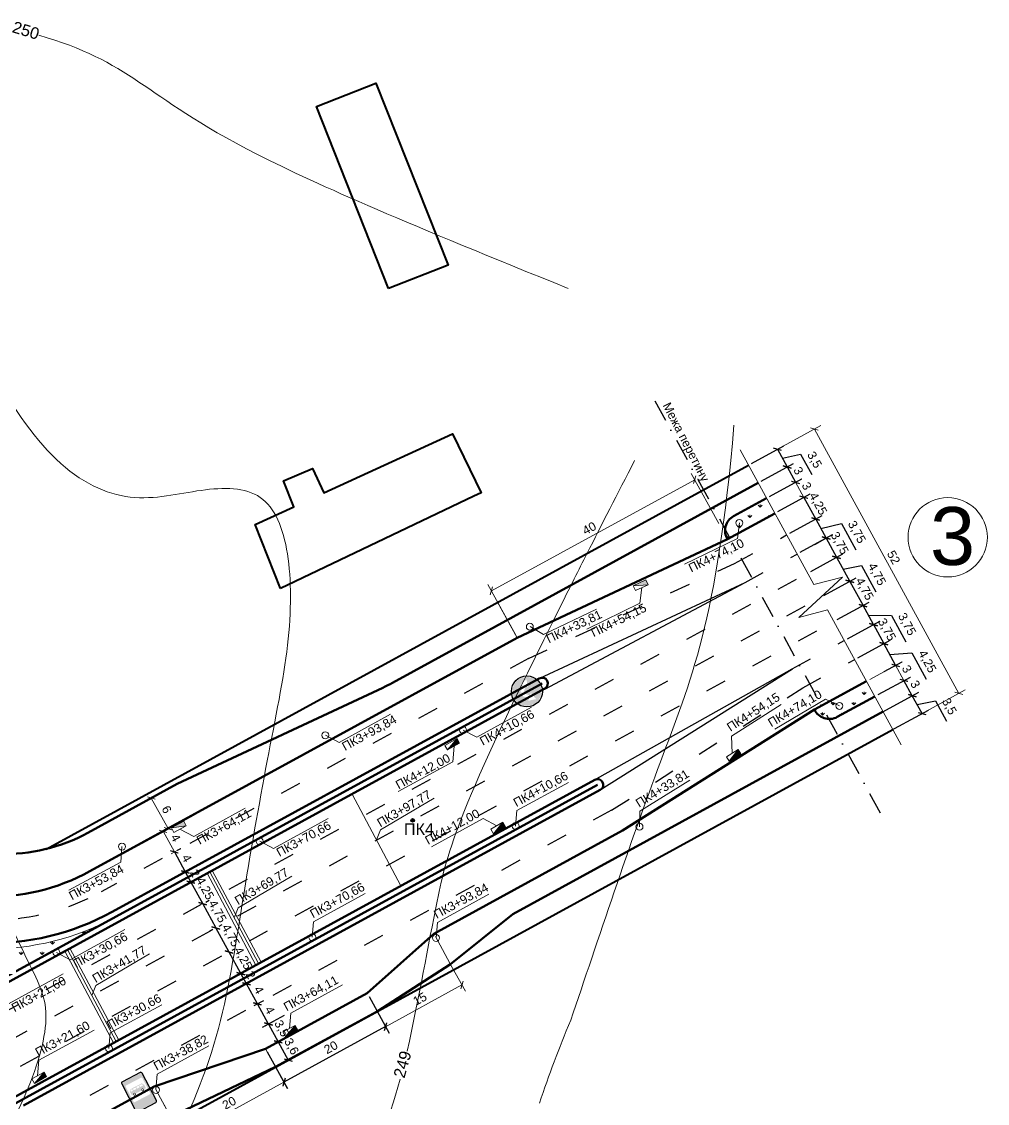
# Model space of a CAD drawing. Header units: millimetres. Extents: x -2123 to 33349, y -614 to 835.
# Drawn here: x 97.1 to 263.7, y 322.8 to 509.5 of the extents above; entities that cross this region are included whole.
import ezdxf

# ---------------------------------------------------------------- set-up
doc = ezdxf.new("R2010")
doc.units = ezdxf.units.MM
doc.linetypes.add('ACAD_ISO03W100', pattern=[30, 12, -18])
doc.linetypes.add('DASHDOT', pattern=[25.4, 12.7, -6.35, 0, -6.35])
doc.layers.get('0').update_dxf_attribs({"lineweight": 15})
for name, color, linetype, lineweight in [('1 Відмітки', 7, 'Continuous', 25), ('2 Позначення', 80, 'Continuous', 20), ('вертикалка', 6, 'Continuous', 15), ('Горизонталі', 7, 'Continuous', 18), ('Дор. Розм.', 7, 'Continuous', 50), ('Забудова', 40, 'Continuous', 40), ('поздовжній профіль', 250, 'Continuous', 15), ('Текст', 7, 'Continuous', 15), ('Червоні лінії', 10, 'Continuous', 40)]:
    doc.layers.add(name, color=color, linetype=linetype, lineweight=lineweight)
for name, color, linetype in [('Дорожні знаки', 7, 'Continuous'), ('Осі', 164, 'Continuous'), ('Розмітка', 7, 'ACAD_ISO03W100')]:
    doc.layers.add(name, color=color, linetype=linetype)
doc.layers.add('Озелення', color=7, linetype='Continuous', lineweight=15, true_color=0x2bad00)
doc.styles.get("Standard").update_dxf_attribs({"font": 'arial.ttf'})
doc.dimstyles.new('ISO-25', dxfattribs={"dimtxt": 1.5, "dimasz": 1, "dimexe": 1.25, "dimexo": 0.625, "dimtad": 3, "dimtxsty": 'Standard', "dimblk": 'OBLIQUE', "dimcen": 2.5, "dimadec": 0, "dimazin": 0, "dimtfac": 1, "dimtmove": 1, "dimatfit": 3, "dimfxl": 1, "dimarcsym": 0})

# ---------------------------------------------------------------- blocks, each defined once
blk = doc.blocks.new('_Oblique')
at = {"color": 0, "linetype": 'ByBlock', "lineweight": -2}
blk.add_line((-0.5, -0.5), (0.5, 0.5), dxfattribs=at)
blk = doc.blocks.new('*D241')
at = {"layer": 'Defpoints', "color": 0, "transparency": 16777216}
for p in [(156.71, 341.77), (139.15, 332.19), (142.31, 326.41)]:
    blk.add_point(p, dxfattribs=at)
at = {"layer": 'Текст', "color": 0, "lineweight": -2, "transparency": 16777216}
for p, q in [((157.01, 341.22), (160.46, 334.9)), ((159.86, 336), (142.31, 326.41)), ((139.45, 331.64), (142.91, 325.32))]:
    blk.add_line(p, q, dxfattribs=at)
for p, rotation in [((159.86, 336), 28.62246299080671), ((142.31, 326.41), 208.6224629908067)]:
    blk.add_blockref('_Oblique', p, dxfattribs=dict(at, rotation=rotation))
at = {"layer": 'Текст', "color": 0, "transparency": 16777216, "insert": (150.42, 332.43), "char_height": 1.5, "attachment_point": 5, "rotation": 28.6225}
blk.add_mtext('20', dxfattribs=at)
blk = doc.blocks.new('4-2-3')
h = blk.add_hatch(color=5)
h.paths.add_polyline_path([(3.55, 3.27), (3.45, 3.27, 0.409993), (0.23, 0, 1), (6.77, 0, 0.409993)])
h.paths.add_polyline_path([(1.47, 0.66), (1.88, 0.25), (3.02, 1.39), (3.5, 0.91), (3.98, 1.39), (5.12, 0.25), (5.53, 0.66), (6, -1.11), (4.23, -0.64), (4.64, -0.23), (3.5, 0.91), (2.36, -0.23), (2.77, -0.64), (1.01, -1.11)], flags=16)
at = {"color": 5}
blk.add_circle((3.5, 0), 3.5, dxfattribs=at)
blk = doc.blocks.new('5-12')
h = blk.add_hatch(color=5)
h.paths.add_polyline_path([(0.5, 4.89, 0.414214), (0.25, 4.64), (0.25, -4.64, 0.414214), (0.5, -4.89), (6.5, -4.89, 0.414214), (6.75, -4.64), (6.75, 4.64, 0.414214), (6.5, 4.89)])
h.paths.add_polyline_path([(6.04, 3.61, -0.414214), (6.34, 3.31), (6.34, -1.78, -0.414214), (6.04, -2.08), (0.96, -2.08, -0.414214), (0.66, -1.78), (0.66, 3.31, -0.414214), (0.96, 3.61)], flags=16)
h = blk.add_hatch(color=7)
edge = h.paths.add_edge_path()
edge.add_arc((5.71, 1.18), 0.2, 0, 31.0891)
edge.add_line((5.88, 1.28), (5.51, 1.9))
edge.add_arc((5.34, 1.79), 0.2, 31.0891, 90)
edge.add_line((5.34, 1.99), (1.7, 1.99))
edge.add_arc((1.7, 1.69), 0.3, 90, 146.6948)
edge.add_line((1.45, 1.86), (1.14, 1.39))
edge.add_arc((1.39, 1.23), 0.3, 146.6948, 180)
edge.add_line((1.09, 1.23), (1.09, 0.31))
edge.add_arc((1.29, 0.31), 0.2, 180, 270)
edge.add_line((1.29, 0.11), (1.43, 0.11))
edge.add_arc((1.97, 0.11), 0.536, 0, 180, ccw=False)
edge.add_line((2.5, 0.11), (4.28, 0.11))
edge.add_arc((4.81, 0.11), 0.536, 0, 180, ccw=False)
edge.add_line((5.35, 0.11), (5.71, 0.11))
edge.add_arc((5.71, 0.31), 0.2, 270, 360)
edge.add_line((5.91, 0.31), (5.91, 1.18))
edge = h.paths.add_edge_path(flags=16)
edge.add_arc((5.26, 1.7), 0.1, 0, 90)
edge.add_line((5.26, 1.8), (4.57, 1.8))
edge.add_arc((4.57, 1.7), 0.1, 90, 180)
edge.add_line((4.47, 1.7), (4.47, 1.33))
edge.add_arc((4.57, 1.33), 0.1, 180, 270)
edge.add_line((4.57, 1.23), (5.44, 1.23))
edge.add_arc((5.44, 1.33), 0.1, 270, 360)
edge.add_line((5.54, 1.33), (5.36, 1.7))
edge = h.paths.add_edge_path(flags=16)
edge.add_arc((4.2, 1.33), 0.1, 270, 360)
edge.add_line((4.3, 1.33), (4.3, 1.7))
edge.add_arc((4.2, 1.7), 0.1, 0, 90)
edge.add_line((4.2, 1.8), (3.51, 1.8))
edge.add_arc((3.51, 1.7), 0.1, 90, 180)
edge.add_line((3.41, 1.7), (3.41, 1.33))
edge.add_arc((3.51, 1.33), 0.1, 180, 270)
edge.add_line((3.51, 1.23), (4.2, 1.23))
edge = h.paths.add_edge_path(flags=16)
edge.add_arc((3.09, 1.7), 0.1, 0, 90)
edge.add_line((3.09, 1.8), (2.4, 1.8))
edge.add_arc((2.4, 1.7), 0.1, 90, 180)
edge.add_line((2.3, 1.7), (2.3, 1.33))
edge.add_arc((2.4, 1.33), 0.1, 180, 270)
edge.add_line((2.4, 1.23), (3.09, 1.23))
edge.add_arc((3.09, 1.33), 0.1, 270, 360)
edge.add_line((3.19, 1.33), (3.19, 1.7))
edge = h.paths.add_edge_path(flags=16)
edge.add_arc((1.96, 1.33), 0.1, 270, 360)
edge.add_line((2.06, 1.33), (2.06, 1.7))
edge.add_arc((1.96, 1.7), 0.1, 0, 90)
edge.add_line((1.96, 1.8), (1.66, 1.8))
edge.add_arc((1.66, 1.7), 0.1, 90, 146.6948)
edge.add_line((1.58, 1.76), (1.33, 1.38))
edge.add_arc((1.42, 1.33), 0.1, 146.6948, 270)
edge.add_line((1.42, 1.23), (1.96, 1.23))
h = blk.add_hatch(color=7)
h.paths.add_polyline_path([(2.4, 0.11, 1), (1.54, 0.11, 1)])
h.paths.add_polyline_path([(1.74, 0.11, -1), (2.2, 0.11, -1)], flags=16)
h = blk.add_hatch(color=7)
h.paths.add_polyline_path([(5.24, 0.11, 1), (4.38, 0.11, 1)])
h.paths.add_polyline_path([(4.59, 0.11, -1), (5.04, 0.11, -1)], flags=16)
at = {"color": 5}
for p, q in [((0, 4.64), (0, -4.64)), ((6.5, 5.14), (0.5, 5.14)), ((7, -4.64), (7, 4.64)), ((0.5, -5.14), (6.5, -5.14))]:
    blk.add_line(p, q, dxfattribs=at)
for centre, start, end in [((0.5, 4.64), 90, 180), ((6.5, 4.64), 0, 90), ((0.5, -4.64), 180, 270), ((6.5, -4.64), 270, 0)]:
    blk.add_arc(centre, 0.5, start, end, dxfattribs=at)
blk = doc.blocks.new('*D276')
at = {"layer": 'Defpoints', "color": 0, "transparency": 16777216}
for p in [(227.03, 424.59), (234.09, 423.61), (229.07, 420.86)]:
    blk.add_point(p, dxfattribs=at)
at = {"layer": 'Текст', "color": 0, "lineweight": -2, "transparency": 16777216}
for p, q in [((227.58, 424.89), (233.15, 427.94)), ((232.05, 427.34), (234.09, 423.61)), ((229.62, 421.16), (235.19, 424.21))]:
    blk.add_line(p, q, dxfattribs=at)
for p, rotation in [((232.05, 427.34), 118.6694958372437), ((234.09, 423.61), 298.6694958372437)]:
    blk.add_blockref('_Oblique', p, dxfattribs=dict(at, rotation=rotation))
at = {"layer": 'Текст', "color": 0, "transparency": 16777216, "insert": (234.41, 426.21), "char_height": 1.5, "attachment_point": 5, "rotation": 298.6695}
blk.add_mtext('4,25', dxfattribs=at)
blk = doc.blocks.new('*D277')
at = {"layer": 'Defpoints', "color": 0, "transparency": 16777216}
for p in [(231.58, 422.24), (235.89, 420.32), (233.38, 418.95)]:
    blk.add_point(p, dxfattribs=at)
at = {"layer": 'Текст', "color": 0, "lineweight": -2, "transparency": 16777216}
for p, q in [((232.13, 422.54), (235.19, 424.21)), ((234.09, 423.61), (235.89, 420.32)), ((234.99, 421.96), (238.52, 422.86)), ((238.52, 422.86), (240.99, 418.33)), ((233.93, 419.25), (236.99, 420.92))]:
    blk.add_line(p, q, dxfattribs=at)
for p, rotation in [((234.09, 423.61), 118.6694958372416), ((235.89, 420.32), 298.6694958372416)]:
    blk.add_blockref('_Oblique', p, dxfattribs=dict(at, rotation=rotation))
at = {"layer": 'Текст', "color": 0, "transparency": 16777216, "insert": (241.09, 421.33), "char_height": 1.5, "attachment_point": 5, "rotation": 298.6695}
blk.add_mtext('3,75', dxfattribs=at)
blk = doc.blocks.new('*D278')
at = {"layer": 'Defpoints', "color": 0, "transparency": 16777216}
for p in [(230.87, 417.57), (237.69, 417.03), (232.67, 414.28)]:
    blk.add_point(p, dxfattribs=at)
at = {"layer": 'Текст', "color": 0, "lineweight": -2, "transparency": 16777216}
for p, q in [((231.42, 417.87), (236.99, 420.92)), ((235.89, 420.32), (237.69, 417.03)), ((233.22, 414.58), (238.79, 417.63))]:
    blk.add_line(p, q, dxfattribs=at)
for p, rotation in [((235.89, 420.32), 118.6694958372416), ((237.69, 417.03), 298.6694958372416)]:
    blk.add_blockref('_Oblique', p, dxfattribs=dict(at, rotation=rotation))
at = {"layer": 'Текст', "color": 0, "transparency": 16777216, "insert": (238.13, 419.41), "char_height": 1.5, "attachment_point": 5, "rotation": 298.6695}
blk.add_mtext('3,75', dxfattribs=at)
blk = doc.blocks.new('*D279')
at = {"layer": 'Defpoints', "color": 0, "transparency": 16777216}
for p in [(232.67, 414.28), (239.97, 412.86), (234.95, 410.12)]:
    blk.add_point(p, dxfattribs=at)
at = {"layer": 'Текст', "color": 0, "lineweight": -2, "transparency": 16777216}
for p, q in [((233.22, 414.58), (238.79, 417.63)), ((237.69, 417.03), (239.97, 412.86)), ((238.83, 414.94), (241.98, 415.61)), ((241.98, 415.61), (244.48, 411.03)), ((235.5, 410.42), (241.06, 413.46))]:
    blk.add_line(p, q, dxfattribs=at)
for p, rotation in [((237.69, 417.03), 118.6694958372435), ((239.97, 412.86), 298.6694958372435)]:
    blk.add_blockref('_Oblique', p, dxfattribs=dict(at, rotation=rotation))
at = {"layer": 'Текст', "color": 0, "transparency": 16777216, "insert": (244.57, 414.05), "char_height": 1.5, "attachment_point": 5, "rotation": 298.6695}
blk.add_mtext('4,75', dxfattribs=at)
blk = doc.blocks.new('*D280')
at = {"layer": 'Defpoints', "color": 0, "transparency": 16777216}
for p in [(234.95, 410.12), (242.25, 408.69), (237.23, 405.95)]:
    blk.add_point(p, dxfattribs=at)
at = {"layer": 'Текст', "color": 0, "lineweight": -2, "transparency": 16777216}
for p, q in [((235.5, 410.42), (241.06, 413.46)), ((239.97, 412.86), (242.25, 408.69)), ((237.78, 406.25), (243.34, 409.29))]:
    blk.add_line(p, q, dxfattribs=at)
for p, rotation in [((239.97, 412.86), 118.6694958372423), ((242.25, 408.69), 298.6694958372423)]:
    blk.add_blockref('_Oblique', p, dxfattribs=dict(at, rotation=rotation))
at = {"layer": 'Текст', "color": 0, "transparency": 16777216, "insert": (242.44, 411.51), "char_height": 1.5, "attachment_point": 5, "rotation": 298.6695}
blk.add_mtext('4,75', dxfattribs=at)
blk = doc.blocks.new('*D282')
at = {"layer": 'Defpoints', "color": 0, "transparency": 16777216}
for p in [(224.15, 429.86), (230.61, 429.97), (225.59, 427.23)]:
    blk.add_point(p, dxfattribs=at)
at = {"layer": 'Текст', "color": 0, "lineweight": -2, "transparency": 16777216}
for p, q in [((224.7, 430.16), (230.27, 433.2)), ((229.17, 432.6), (230.61, 429.97)), ((226.14, 427.53), (231.71, 430.57))]:
    blk.add_line(p, q, dxfattribs=at)
for p, rotation in [((229.17, 432.6), 118.6694958372414), ((230.61, 429.97), 298.6694958372414)]:
    blk.add_blockref('_Oblique', p, dxfattribs=dict(at, rotation=rotation))
at = {"layer": 'Текст', "color": 0, "transparency": 16777216, "insert": (231.11, 431.95), "char_height": 1.5, "attachment_point": 5, "rotation": 298.6695}
blk.add_mtext('3', dxfattribs=at)
blk = doc.blocks.new('*D283')
at = {"layer": 'Defpoints', "color": 0, "transparency": 16777216}
for p in [(222.48, 432.93), (229.17, 432.6), (224.15, 429.86)]:
    blk.add_point(p, dxfattribs=at)
at = {"layer": 'Текст', "color": 0, "lineweight": -2, "transparency": 16777216}
for p, q in [((223.02, 433.23), (228.59, 436.27)), ((227.49, 435.67), (229.17, 432.6)), ((224.7, 430.16), (230.27, 433.2)), ((228.33, 434.14), (231.49, 434.81)), ((231.49, 434.81), (233.4, 431.3))]:
    blk.add_line(p, q, dxfattribs=at)
for p, rotation in [((227.49, 435.67), 118.6694958372409), ((229.17, 432.6), 298.669495837241)]:
    blk.add_blockref('_Oblique', p, dxfattribs=dict(at, rotation=rotation))
at = {"layer": 'Текст', "color": 0, "transparency": 16777216, "insert": (233.79, 433.79), "char_height": 1.5, "attachment_point": 5, "rotation": 298.6695}
blk.add_mtext('3,5', dxfattribs=at)
blk = doc.blocks.new('*D285')
at = {"layer": 'Defpoints', "color": 0, "transparency": 16777216}
for p in [(245.84, 402.11), (243.34, 400.74), (245.38, 397.01)]:
    blk.add_point(p, dxfattribs=at)
at = {"layer": 'Текст', "color": 0, "lineweight": -2, "transparency": 16777216}
for p, q in [((243.89, 401.04), (246.94, 402.71)), ((247.88, 398.38), (245.84, 402.11)), ((246.86, 400.25), (250.67, 400.55)), ((250.67, 400.55), (253.17, 395.97)), ((245.93, 397.31), (248.98, 398.98))]:
    blk.add_line(p, q, dxfattribs=at)
for p, rotation in [((245.84, 402.11), 118.6694958372406), ((247.88, 398.38), 298.6694958372406)]:
    blk.add_blockref('_Oblique', p, dxfattribs=dict(at, rotation=rotation))
at = {"layer": 'Текст', "color": 0, "transparency": 16777216, "insert": (253.26, 398.99), "char_height": 1.5, "attachment_point": 5, "rotation": 298.6695}
blk.add_mtext('4,25', dxfattribs=at)
blk = doc.blocks.new('*D286')
at = {"layer": 'Defpoints', "color": 0, "transparency": 16777216}
for p in [(242.25, 408.69), (237.23, 405.95), (239.03, 402.66)]:
    blk.add_point(p, dxfattribs=at)
at = {"layer": 'Текст', "color": 0, "lineweight": -2, "transparency": 16777216}
for p, q in [((237.78, 406.25), (243.34, 409.29)), ((244.05, 405.4), (242.25, 408.69)), ((243.15, 407.05), (247.18, 406.95)), ((239.58, 402.96), (245.14, 406)), ((247.18, 406.95), (249.66, 402.43))]:
    blk.add_line(p, q, dxfattribs=at)
for p, rotation in [((242.25, 408.69), 118.669495837242), ((244.05, 405.4), 298.6694958372421)]:
    blk.add_blockref('_Oblique', p, dxfattribs=dict(at, rotation=rotation))
at = {"layer": 'Текст', "color": 0, "transparency": 16777216, "insert": (249.76, 405.42), "char_height": 1.5, "attachment_point": 5, "rotation": 298.6695}
blk.add_mtext('3,75', dxfattribs=at)
blk = doc.blocks.new('*D287')
at = {"layer": 'Defpoints', "color": 0, "transparency": 16777216}
for p in [(249.32, 395.75), (244.31, 393.01), (245.75, 390.38)]:
    blk.add_point(p, dxfattribs=at)
at = {"layer": 'Текст', "color": 0, "lineweight": -2, "transparency": 16777216}
for p, q in [((244.86, 393.31), (250.42, 396.35)), ((250.76, 393.12), (249.32, 395.75)), ((246.29, 390.68), (251.86, 393.72))]:
    blk.add_line(p, q, dxfattribs=at)
for p, rotation in [((249.32, 395.75), 118.6694958372437), ((250.76, 393.12), 298.6694958372437)]:
    blk.add_blockref('_Oblique', p, dxfattribs=dict(at, rotation=rotation))
at = {"layer": 'Текст', "color": 0, "transparency": 16777216, "insert": (251.26, 395.1), "char_height": 1.5, "attachment_point": 5, "rotation": 298.6695}
blk.add_mtext('3', dxfattribs=at)
blk = doc.blocks.new('*D284')
at = {"layer": 'Defpoints', "color": 0, "transparency": 16777216}
for p in [(250.76, 393.12), (243.23, 389), (244.91, 385.93)]:
    blk.add_point(p, dxfattribs=at)
at = {"layer": 'Текст', "color": 0, "lineweight": -2, "transparency": 16777216}
for p, q in [((243.78, 389.3), (251.86, 393.72)), ((252.44, 390.05), (250.76, 393.12)), ((251.6, 391.58), (254.76, 392.25)), ((254.76, 392.25), (256.67, 388.75)), ((245.46, 386.23), (253.54, 390.65))]:
    blk.add_line(p, q, dxfattribs=at)
for p, rotation in [((250.76, 393.12), 118.6694958372431), ((252.44, 390.05), 298.6694958372431)]:
    blk.add_blockref('_Oblique', p, dxfattribs=dict(at, rotation=rotation))
at = {"layer": 'Текст', "color": 0, "transparency": 16777216, "insert": (257.05, 391.23), "char_height": 1.5, "attachment_point": 5, "rotation": 298.6695}
blk.add_mtext('3,5', dxfattribs=at)
blk = doc.blocks.new('*D289')
at = {"layer": 'Defpoints', "color": 0, "transparency": 16777216}
for p in [(239.03, 402.66), (245.84, 402.11), (240.83, 399.37)]:
    blk.add_point(p, dxfattribs=at)
at = {"layer": 'Текст', "color": 0, "lineweight": -2, "transparency": 16777216}
for p, q in [((239.58, 402.96), (245.14, 406)), ((244.05, 405.4), (245.84, 402.11)), ((241.37, 399.67), (246.94, 402.71))]:
    blk.add_line(p, q, dxfattribs=at)
for p, rotation in [((244.05, 405.4), 118.669495837242), ((245.84, 402.11), 298.669495837242)]:
    blk.add_blockref('_Oblique', p, dxfattribs=dict(at, rotation=rotation))
at = {"layer": 'Текст', "color": 0, "transparency": 16777216, "insert": (246.28, 404.49), "char_height": 1.5, "attachment_point": 5, "rotation": 298.6695}
blk.add_mtext('3,75', dxfattribs=at)
blk = doc.blocks.new('6')
at = {"layer": '1 Відмітки', "transparency": 33554559}
h = blk.add_hatch(color=256, dxfattribs=at)
h.dxf.hatch_style = 1
edge = h.paths.add_edge_path()
edge.add_arc((-467.51, 342.13), 0.2, 0, 360)
at = {"layer": '1 Відмітки'}
blk.add_circle((-467.51, 342.13), 0.2, dxfattribs=at)
blk = doc.blocks.new('столб')
at = {"layer": 'поздовжній профіль', "color": 160}
for points in [[(-500, 0, 0, 0, 0), (-1000, 0, 350, 0, 0), (-1700, 0, 0, 0, 0)], [(500, 0, 0, 0, 0), (1000, 0, 350, 0, 0), (1700, 0, 0, 0, 0)]]:
    blk.add_lwpolyline(points, format="xyseb", dxfattribs=at)
blk.add_circle((0, 0), 500, dxfattribs=at)
blk = doc.blocks.new('*D520')
at = {"layer": 'Defpoints', "color": 0, "transparency": 16777216}
for p in [(126.26, 360.94), (128.3, 357.21), (128.3, 357.21)]:
    blk.add_point(p, dxfattribs=at)
at = {"layer": 'Текст', "color": 0, "lineweight": -2, "transparency": 16777216}
for p, q in [((126.26, 360.94), (128.3, 357.21)), ((126.81, 361.24), (127.35, 361.54)), ((128.84, 357.51), (129.39, 357.81))]:
    blk.add_line(p, q, dxfattribs=at)
for p, rotation in [((126.26, 360.94), 118.669495837242), ((128.3, 357.21), 298.669495837242)]:
    blk.add_blockref('_Oblique', p, dxfattribs=dict(at, rotation=rotation))
at = {"layer": 'Текст', "color": 0, "transparency": 16777216, "insert": (128.62, 359.81), "char_height": 1.5, "attachment_point": 5, "rotation": 298.6695}
blk.add_mtext('4,25', dxfattribs=at)
blk = doc.blocks.new('*D521')
at = {"layer": 'Defpoints', "color": 0, "transparency": 16777216}
for p in [(128.3, 357.21), (130.58, 353.05), (130.58, 353.05)]:
    blk.add_point(p, dxfattribs=at)
at = {"layer": 'Текст', "color": 0, "lineweight": -2, "transparency": 16777216}
for p, q in [((127.75, 356.91), (127.2, 356.61)), ((128.3, 357.21), (130.58, 353.05)), ((130.03, 352.75), (129.48, 352.45))]:
    blk.add_line(p, q, dxfattribs=at)
for p, rotation in [((128.3, 357.21), 118.6694958372417), ((130.58, 353.05), 298.6694958372418)]:
    blk.add_blockref('_Oblique', p, dxfattribs=dict(at, rotation=rotation))
at = {"layer": 'Текст', "color": 0, "transparency": 16777216, "insert": (130.77, 355.86), "char_height": 1.5, "attachment_point": 5, "rotation": 298.6695}
blk.add_mtext('4,75', dxfattribs=at)
blk = doc.blocks.new('*D522')
at = {"layer": 'Defpoints', "color": 0, "transparency": 16777216}
for p in [(125.3, 362.7), (126.26, 360.94), (126.26, 360.94)]:
    blk.add_point(p, dxfattribs=at)
at = {"layer": 'Текст', "color": 0, "lineweight": -2, "transparency": 16777216}
for p, q in [((124.75, 362.4), (124.2, 362.1)), ((125.3, 362.7), (126.26, 360.94)), ((126.81, 361.24), (127.35, 361.54))]:
    blk.add_line(p, q, dxfattribs=at)
for p, rotation in [((125.3, 362.7), 118.6694958372429), ((126.26, 360.94), 298.6694958372429)]:
    blk.add_blockref('_Oblique', p, dxfattribs=dict(at, rotation=rotation))
at = {"layer": 'Текст', "color": 0, "transparency": 16777216, "insert": (126.99, 362.48), "char_height": 1.5, "attachment_point": 5, "rotation": 298.6695}
blk.add_mtext('2', dxfattribs=at)
blk = doc.blocks.new('*D524')
at = {"layer": 'Defpoints', "color": 0, "transparency": 16777216}
for p in [(123.41, 366.15), (125.3, 362.7), (125.3, 362.7)]:
    blk.add_point(p, dxfattribs=at)
at = {"layer": 'Текст', "color": 0, "lineweight": -2, "transparency": 16777216}
for p, q in [((123.41, 366.15), (125.3, 362.7)), ((123.96, 366.45), (124.51, 366.75)), ((125.85, 363), (126.39, 363.3))]:
    blk.add_line(p, q, dxfattribs=at)
for p, rotation in [((123.41, 366.15), 118.6694958372423), ((125.3, 362.7), 298.6694958372423)]:
    blk.add_blockref('_Oblique', p, dxfattribs=dict(at, rotation=rotation))
at = {"layer": 'Текст', "color": 0, "transparency": 16777216, "insert": (125.56, 365.08), "char_height": 1.5, "attachment_point": 5, "rotation": 298.6695}
blk.add_mtext('4', dxfattribs=at)
blk = doc.blocks.new('*D525')
at = {"layer": 'Defpoints', "color": 0, "transparency": 16777216}
for p in [(132.85, 348.88), (132.85, 348.88), (134.89, 345.15)]:
    blk.add_point(p, dxfattribs=at)
at = {"layer": 'Текст', "color": 0, "lineweight": -2, "transparency": 16777216}
for p, q in [((133.4, 349.18), (133.95, 349.48)), ((134.89, 345.15), (132.85, 348.88)), ((135.44, 345.45), (135.99, 345.75))]:
    blk.add_line(p, q, dxfattribs=at)
for p, rotation in [((132.85, 348.88), 118.6694958372409), ((134.89, 345.15), 298.669495837241)]:
    blk.add_blockref('_Oblique', p, dxfattribs=dict(at, rotation=rotation))
at = {"layer": 'Текст', "color": 0, "transparency": 16777216, "insert": (135.21, 347.75), "char_height": 1.5, "attachment_point": 5, "rotation": 298.6695}
blk.add_mtext('4,25', dxfattribs=at)
blk = doc.blocks.new('*D526')
at = {"layer": 'Defpoints', "color": 0, "transparency": 16777216}
for p in [(130.58, 353.05), (130.58, 353.05), (132.85, 348.88)]:
    blk.add_point(p, dxfattribs=at)
at = {"layer": 'Текст', "color": 0, "lineweight": -2, "transparency": 16777216}
for p, q in [((132.85, 348.88), (130.58, 353.05)), ((131.12, 353.35), (131.67, 353.65)), ((133.4, 349.18), (133.95, 349.48))]:
    blk.add_line(p, q, dxfattribs=at)
for p, rotation in [((130.58, 353.05), 118.6694958372426), ((132.85, 348.88), 298.6694958372426)]:
    blk.add_blockref('_Oblique', p, dxfattribs=dict(at, rotation=rotation))
at = {"layer": 'Текст', "color": 0, "transparency": 16777216, "insert": (133.05, 351.69), "char_height": 1.5, "attachment_point": 5, "rotation": 298.6695}
blk.add_mtext('4,75', dxfattribs=at)
blk = doc.blocks.new('*D527')
at = {"layer": 'Defpoints', "color": 0, "transparency": 16777216}
for p in [(134.89, 345.15), (134.89, 345.15), (135.85, 343.39)]:
    blk.add_point(p, dxfattribs=at)
at = {"layer": 'Текст', "color": 0, "lineweight": -2, "transparency": 16777216}
for p, q in [((135.44, 345.45), (135.99, 345.75)), ((135.85, 343.39), (134.89, 345.15)), ((136.4, 343.69), (136.95, 343.99))]:
    blk.add_line(p, q, dxfattribs=at)
for p, rotation in [((134.89, 345.15), 118.6694958372411), ((135.85, 343.39), 298.6694958372411)]:
    blk.add_blockref('_Oblique', p, dxfattribs=dict(at, rotation=rotation))
at = {"layer": 'Текст', "color": 0, "transparency": 16777216, "insert": (136.58, 344.93), "char_height": 1.5, "attachment_point": 5, "rotation": 298.6695}
blk.add_mtext('2', dxfattribs=at)
blk = doc.blocks.new('*D528')
at = {"layer": 'Defpoints', "color": 0, "transparency": 16777216}
for p in [(137.74, 339.94), (136.63, 339.33), (138.53, 335.84)]:
    blk.add_point(p, dxfattribs=at)
at = {"layer": 'Текст', "color": 0, "lineweight": -2, "transparency": 16777216}
for p, q in [((137.18, 339.63), (138.84, 340.54)), ((139.65, 336.45), (137.74, 339.94)), ((139.08, 336.14), (140.75, 337.05))]:
    blk.add_line(p, q, dxfattribs=at)
for p, rotation in [((137.74, 339.94), 118.6705017502166), ((139.65, 336.45), 298.6705017502166)]:
    blk.add_blockref('_Oblique', p, dxfattribs=dict(at, rotation=rotation))
at = {"layer": 'Текст', "color": 0, "transparency": 16777216, "insert": (139.9, 338.85), "char_height": 1.5, "attachment_point": 5, "rotation": 298.6705}
blk.add_mtext('4', dxfattribs=at)
blk = doc.blocks.new('*D529')
at = {"layer": 'Defpoints', "color": 0, "transparency": 16777216}
for p in [(135.85, 343.39), (135.85, 343.39), (137.74, 339.94)]:
    blk.add_point(p, dxfattribs=at)
at = {"layer": 'Текст', "color": 0, "lineweight": -2, "transparency": 16777216}
for p, q in [((136.4, 343.69), (136.95, 343.99)), ((137.74, 339.94), (135.85, 343.39)), ((138.29, 340.24), (138.84, 340.54))]:
    blk.add_line(p, q, dxfattribs=at)
for p, rotation in [((135.85, 343.39), 118.6694958372417), ((137.74, 339.94), 298.6694958372417)]:
    blk.add_blockref('_Oblique', p, dxfattribs=dict(at, rotation=rotation))
at = {"layer": 'Текст', "color": 0, "transparency": 16777216, "insert": (138, 342.33), "char_height": 1.5, "attachment_point": 5, "rotation": 298.6695}
blk.add_mtext('4', dxfattribs=at)
blk = doc.blocks.new('*D530')
at = {"layer": 'Defpoints', "color": 0, "transparency": 16777216}
for p in [(142.92, 338.23), (144.59, 335.16), (141.33, 333.38)]:
    blk.add_point(p, dxfattribs=at)
at = {"layer": 'Текст', "color": 0, "lineweight": -2, "transparency": 16777216}
for p, q in [((142.37, 337.93), (138.55, 335.85)), ((139.65, 336.45), (141.33, 333.38)), ((144.05, 334.86), (140.23, 332.78))]:
    blk.add_line(p, q, dxfattribs=at)
for p, rotation in [((139.65, 336.45), 118.6224629908064), ((141.33, 333.38), 298.6224629908064)]:
    blk.add_blockref('_Oblique', p, dxfattribs=dict(at, rotation=rotation))
at = {"layer": 'Текст', "color": 0, "transparency": 16777216, "insert": (141.83, 335.64), "char_height": 1.5, "attachment_point": 5, "rotation": 298.6225}
blk.add_mtext('3,5', dxfattribs=at)
blk = doc.blocks.new('*D531')
at = {"layer": 'Defpoints', "color": 0, "transparency": 16777216}
for p in [(140.43, 332.89), (142.15, 329.74), (143.05, 330.23)]:
    blk.add_point(p, dxfattribs=at)
at = {"layer": 'Текст', "color": 0, "lineweight": -2, "transparency": 16777216}
for p, q in [((140.98, 333.19), (142.42, 333.98)), ((141.33, 333.38), (143.05, 330.23)), ((142.7, 330.04), (144.14, 330.83))]:
    blk.add_line(p, q, dxfattribs=at)
for p, rotation in [((141.33, 333.38), 118.6694958372418), ((143.05, 330.23), 298.6694958372418)]:
    blk.add_blockref('_Oblique', p, dxfattribs=dict(at, rotation=rotation))
at = {"layer": 'Текст', "color": 0, "transparency": 16777216, "insert": (143.53, 332.54), "char_height": 1.5, "attachment_point": 5, "rotation": 298.6695}
blk.add_mtext('3,6', dxfattribs=at)

msp = doc.modelspace()

# ---------------------------------------------------------------- hatches: boundary and pattern name
at = {"layer": 'вертикалка'}
h = msp.add_hatch(color=0, dxfattribs=at)
h.dxf.hatch_style = 1
h.paths.add_polyline_path([(202.596, 412.106), (204.78, 413.102), (205.153, 412.284)])
h = msp.add_hatch(color=0, dxfattribs=at)
h.dxf.hatch_style = 1
h.paths.add_polyline_path([(170.545, 383.756), (172.64, 384.928), (172.2, 385.713)])
h = msp.add_hatch(color=0, dxfattribs=at)
h.dxf.hatch_style = 1
h.paths.add_polyline_path([(219.164, 381.806), (221.182, 383.106), (220.694, 383.862)])
h = msp.add_hatch(color=0, dxfattribs=at)
h.dxf.hatch_style = 1
h.paths.add_polyline_path([(122.895, 370.336), (125.023, 371.445), (125.439, 370.647)])
h = msp.add_hatch(color=0, dxfattribs=at)
h.dxf.hatch_style = 1
h.paths.add_polyline_path([(178.501, 369.295), (180.569, 370.513), (180.112, 371.289)])
h = msp.add_hatch(color=0, dxfattribs=at)
h.dxf.hatch_style = 1
h.paths.add_polyline_path([(142.574, 334.284), (144.694, 335.409), (144.272, 336.204)])
h = msp.add_hatch(color=0, dxfattribs=at)
h.dxf.hatch_style = 1
h.paths.add_polyline_path([(99.264, 326.208), (101.359, 327.38), (100.92, 328.165)])
at = {"layer": 'Озелення'}
h = msp.add_hatch(dxfattribs=at)
h.set_pattern_fill('GRASS', color=0, scale=0.1)
edge = h.paths.add_edge_path()
edge.add_line((227.033, 424.593), (225.594, 427.225))
edge.add_line((225.594, 427.225), (219.907, 424.116))
edge.add_arc((221.265, 421.634), 2.829, 118.68369, 212.12607)
edge.add_line((218.869, 420.129), (227.033, 424.593))
h = msp.add_hatch(dxfattribs=at)
h.set_pattern_fill('GRASS', color=0, scale=0.1)
edge = h.paths.add_edge_path()
edge.add_line((244.304, 393.007), (242.865, 395.639))
edge.add_line((242.865, 395.639), (233.881, 390.726))
edge.add_arc((236.441, 391.932), 2.829, 205.21292, 298.68369)
edge.add_line((237.799, 389.45), (244.304, 393.007))
h = msp.add_hatch(dxfattribs=at)
h.set_pattern_fill('GRASS', color=0, scale=0.1)
h.paths.add_polyline_path([(113.159, 354.919, -0.2211269), (75.292, 352.45), (69.799, 349.446), (74.958, 334.036, 0.0013622), (76.13, 334.672)])
h.paths.add_polyline_path([(75.292, 352.45, -0.0349457), (69.608, 355.126, 0.7091617), (68.193, 353.876, -0.0193149), (69.801, 349.447)])

# ---------------------------------------------------------------- linework, layer by layer
at = {"color": 0}
for p, q in [((154.084, 376.157), (162.496, 360.312)), ((129.078, 362.484), (137.49, 346.639)), ((129.517, 362.724), (137.929, 346.878)), ((129.958, 362.958), (138.367, 347.118)), ((104.949, 349.291), (113.361, 333.445)), ((105.391, 349.525), (113.8, 333.685)), ((104.511, 349.051), (112.923, 333.205))]:
    msp.add_line(p, q, dxfattribs=at)
at = {"layer": '2 Позначення', "color": 0}
for points in [[(220.909, 422.952), (220.573, 420.285), (211.465, 415.802)], [(204.062, 411.783), (203.726, 409.116), (194.619, 404.633)], [(184.796, 405.047), (187.104, 403.668), (196.247, 408.077)], [(238.18, 391.368), (235.763, 392.545), (227.028, 387.374)], [(173.239, 387.194), (175.618, 385.942), (185.043, 391.134)], [(219.685, 383.212), (219.577, 386.118), (228.117, 391.605)], [(149.465, 386.288), (151.843, 385.035), (160.736, 389.932)], [(171.717, 384.41), (171.49, 381.731), (162.038, 376.587)], [(182.307, 370.616), (182.533, 373.294), (191.448, 378.149)], [(203.674, 370.509), (203.75, 373.196), (212.382, 378.539)], [(158.29, 368.234), (158.988, 369.964), (168.258, 375.428)], [(124.375, 370.093), (126.753, 368.84), (135.646, 373.736)], [(138.143, 368.004), (140.522, 366.752), (149.947, 371.944)], [(179.078, 370.68), (176.701, 371.935), (167.803, 367.05)], [(114.374, 367.073), (114.145, 364.394), (105.224, 359.55)], [(133.723, 354.801), (134.421, 356.53), (143.691, 361.995)], [(147.211, 351.425), (147.437, 354.104), (156.352, 358.959)], [(168.579, 351.316), (168.801, 353.995), (177.708, 358.864)], [(103.047, 348.814), (105.425, 347.561), (114.851, 352.754)], [(109.155, 341.368), (109.853, 343.097), (119.124, 348.562)], [(92.436, 341.191), (94.815, 339.938), (104.241, 345.131)], [(143.276, 335.675), (143.502, 338.354), (152.417, 343.209)], [(112.115, 332.235), (112.341, 334.914), (121.256, 339.768)], [(99.794, 327.535), (100.02, 330.214), (109.552, 335.402)], [(120.222, 325.134), (120.448, 327.813), (129.363, 332.668)]]:
    msp.add_lwpolyline(points, dxfattribs=at)
at = {"layer": 'вертикалка', "color": 0}
for p, q in [((202.596, 412.106), (205.153, 412.284)), ((170.545, 383.756), (172.2, 385.713)), ((219.164, 381.806), (220.694, 383.862)), ((122.895, 370.336), (125.439, 370.647)), ((178.501, 369.295), (180.112, 371.289)), ((142.574, 334.284), (144.272, 336.204)), ((99.264, 326.208), (100.92, 328.165))]:
    msp.add_line(p, q, dxfattribs=at)
for points in [[(204.78, 413.102), (205.153, 412.284), (202.97, 411.287), (202.596, 412.106)], [(172.64, 384.928), (172.2, 385.713), (170.106, 384.541), (170.545, 383.756)], [(221.182, 383.106), (220.694, 383.862), (218.677, 382.562), (219.164, 381.806)], [(125.023, 371.445), (125.439, 370.647), (123.311, 369.538), (122.895, 370.336)], [(180.569, 370.513), (180.112, 371.289), (178.044, 370.071), (178.501, 369.295)], [(144.694, 335.409), (144.272, 336.204), (142.152, 335.079), (142.574, 334.284)], [(101.359, 327.38), (100.92, 328.165), (98.825, 326.993), (99.264, 326.208)]]:
    msp.add_lwpolyline(points, close=True, dxfattribs=at)
at = {"layer": 'Горизонталі', "color": 0}
for points, knots in [([(100.048, 507.116), (107.748, 504.93), (117.181, 499.631), (132.271, 488.044), (164.414, 474.268), (191.384, 463.424)], [17.0071675, 17.0071675, 17.0071675, 17.0071675, 18, 19, 20, 20, 20, 20]), ([(-155.213, 226.947), (-137.228, 237.331), (-120.488, 246.996), (-110.484, 260.439), (-109.262, 272.207), (-112.107, 282.824), (-112.107, 295.879), (-102.203, 308.934), (-84.196, 323.565), (-75.794, 338.118), (-70.668, 357.245), (-61.237, 378.711), (-49.314, 399.363), (-41.854, 406.822), (-33.776, 417.651), (-27.474, 434.533), (-18.02, 443.987), (5.501, 457.567), (21.148, 461.759), (35.763, 476.374), (51.607, 483.039), (65.3, 483.039), (74.116, 483.039), (81.63, 470.024), (90.998, 449.651), (102.815, 432.019), (115.945, 425.829), (128.211, 429.116), (139.392, 429.116), (143.626, 418.53), (143.626, 402.399), (139.499, 382.891), (134.997, 357.193), (131.621, 333.934), (122.898, 313.97), (116.083, 301.893), (113.274, 295.351)], [0, 0, 0, 0, 1, 2, 3, 4, 5, 6, 7, 8, 9, 10, 11, 12, 13, 14, 15, 16, 17, 18, 19, 20, 21, 22, 23, 24, 25, 26, 27, 28, 29, 30, 31, 32, 33, 33.826839, 33.826839, 33.826839, 33.826839]), ([(163.575, 331.797), (165.667, 340.982), (169.005, 360.751), (172.383, 373.357), (190.344, 409.173), (191.69, 411.858), (193.127, 414.706), (194.655, 417.717), (197.14, 422.614), (199.865, 427.942), (202.829, 433.702)], [12.1480454, 12.1480454, 12.1480454, 12.1480454, 13, 14, 14, 14, 14.0749629, 14.0749629, 14.0749629, 14.1968954, 14.1968954, 14.1968954, 14.1968954]), ([(81.201, 219.063), (79.484, 220.657), (75.535, 225.386), (71.597, 235.271), (71.597, 249.901), (82.102, 264.532), (84.519, 273.555), (84.519, 290.98), (89.152, 308.271), (98.752, 324.898), (102.562, 339.119), (98.483, 346.184), (90.355, 364.134), (79.288, 376.889), (67.442, 383.728), (46.79, 395.651), (27.893, 398.835), (14.401, 395.22), (5.759, 388.893), (-2.4, 380.734), (-21.064, 373.7), (-35.882, 368.26), (-45.261, 358.882), (-49.387, 349.503), (-55.577, 332.996), (-65.604, 315.63), (-80.137, 301.097), (-87.077, 294.157), (-88.778, 290.417), (-87.652, 282.164), (-84.276, 278.6), (-79.739, 270.742), (-76.972, 260.416), (-79.024, 247.463), (-81.316, 238.909), (-84.651, 233.583), (-92.547, 229.024), (-101.908, 229.024), (-114.475, 229.024), (-126.292, 229.024), (-133.42, 229.024), (-143.549, 229.024), (-148.622, 228.28)], [3.4292766, 3.4292766, 3.4292766, 3.4292766, 4, 5, 6, 7, 8, 9, 10, 11, 12, 13, 14, 15, 16, 17, 18, 19, 20, 21, 22, 23, 24, 25, 26, 27, 28, 29, 30, 31, 32, 33, 34, 35, 36, 37, 38, 39, 40, 41, 42, 43, 43, 43, 43]), ([(189.808, 231.446), (170.63, 231.446), (151.405, 226.294), (133.626, 219.831), (120.121, 219.831), (113.908, 221.182), (112.287, 227.124), (113.098, 235.497), (120.121, 242.52), (128.899, 257.724), (140.606, 278.001), (145.51, 290.329), (155.233, 307.169), (160.29, 319.347), (162.371, 326.962)], [0, 0, 0, 0, 1, 2, 3, 4, 5, 6, 7, 8, 9, 10, 11, 11.9162781, 11.9162781, 11.9162781, 11.9162781])]:
    msp.add_open_spline(points, degree=3, knots=knots, dxfattribs=at)
for points in [[(191.823, 337.12), (196.386, 350.648), (207.829, 385.061), (217.104, 405.954), (219.982, 439.833)], [(186.404, 322.778), (188.085, 327.793), (189.703, 332.114), (191.821, 337.12)]]:
    msp.add_open_spline(points, degree=3, dxfattribs=at)
at = {"layer": 'Дор. Розм.', "color": 0, "ltscale": 0.3}
for p, q in [((161.05, 395.353), (224.155, 429.858)), ((219.907, 424.116), (225.594, 427.225)), ((218.869, 420.129), (227.033, 424.593)), ((233.881, 390.726), (242.865, 395.639)), ((237.798, 389.449), (244.304, 393.007)), ((181.799, 355.41), (245.744, 390.375))]:
    msp.add_line(p, q, dxfattribs=at)
at = {"layer": 'Дор. Розм.', "color": 0}
for p, q in [((182.554, 403.122), (218.869, 420.129)), ((108.841, 362.816), (182.554, 403.122)), ((112.679, 355.797), (186.392, 396.102)), ((75.545, 333.213), (187.351, 394.348)), ((76.13, 334.672), (186.872, 395.225)), ((123.914, 377.896), (159.381, 394.507)), ((200.757, 369.832), (233.881, 390.726)), ((195.958, 378.608), (82.035, 316.316)), ((108.487, 369.461), (123.914, 377.896)), ((196.917, 376.853), (97.355, 322.413)), ((108.841, 362.816), (126.793, 372.632)), ((168.215, 352.038), (200.757, 369.832)), ((171.08, 346.765), (181.797, 355.409)), ((156.71, 341.772), (168.213, 352.036)), ((158.421, 338.638), (171.08, 346.765)), ((156.71, 341.772), (139.155, 332.191)), ((140.873, 329.043), (158.421, 338.638)), ((119.922, 325.683), (139.155, 332.191)), ((122.786, 320.435), (140.873, 329.043)), ((119.922, 325.683), (102.367, 316.102))]:
    msp.add_line(p, q, dxfattribs=at)
msp.add_lwpolyline([(196.437, 377.731), (82.515, 315.439, -0.1257509), (-37.904, 284.667), (-169.344, 284.667)], format="xyb", dxfattribs=at)
for centre, radius, start, end in [((221.265, 421.634), 2.829, 118.68369, 212.12607), ((186.872, 395.225), 1, 298.6695, 118.6695), ((236.441, 391.932), 2.829, 205.21292, 298.6553), ((196.437, 377.731), 1, 298.6695, 118.6695), ((94.094, 395.783), 30, 238.34354, 298.6695), ((91.57, 394.402), 36, 238.34354, 298.6695), ((91.57, 394.402), 44, 238.34354, 298.6695)]:
    msp.add_arc(centre, radius, start, end, dxfattribs=at)
at = {"layer": 'Дор. Розм.', "color": 0, "ltscale": 0.3}
msp.add_arc((146.658, 421.675), 30, 295.09512, 298.6695, dxfattribs=at)
at = {"layer": 'Дор. Розм.', "color": 0, "lineweight": 20}
msp.add_arc((91.57, 394.402), 45, 240.78782, 298.6695, dxfattribs=at)
at = {"layer": 'Забудова', "color": 0}
for points in [[(160.38, 463.381), (147.936, 494.813), (158.204, 498.851), (170.649, 467.419)], [(141.715, 411.602), (137.368, 422.669), (144.047, 425.743), (142.271, 430.219), (147.244, 432.322), (149.205, 428.116), (171.387, 438.323), (176.332, 428.145), (175.112, 427.556)]]:
    msp.add_lwpolyline(points, close=True, dxfattribs=at)
at = {"layer": 'Осі', "color": 0, "linetype": 'ACAD_ISO03W100', "ltscale": 0.3}
msp.add_line((23.809, 294.667), (234.949, 410.116), dxfattribs=at)
at = {"layer": 'Розмітка', "color": 0, "ltscale": 0.3}
for p, q in [((220.088, 415.952), (229.072, 420.864)), ((220.088, 415.952), (229.072, 420.864)), ((221.887, 412.661), (230.871, 417.574)), ((184.502, 399.558), (220.088, 415.952)), ((77.584, 329.484), (232.67, 414.284)), ((81.077, 320.566), (237.228, 405.948)), ((230.043, 397.746), (239.027, 402.658)), ((184.502, 399.558), (110.789, 359.253)), ((231.842, 394.455), (240.826, 399.368)), ((198.836, 373.344), (231.842, 394.455)), ((198.836, 373.344), (99.274, 318.904))]:
    msp.add_line(p, q, dxfattribs=at)
at = {"layer": 'Розмітка', "color": 0, "linetype": 'ByBlock', "ltscale": 0.3}
for p, q in [((186.387, 396.1), (221.901, 412.669)), ((196.913, 376.85), (230.057, 397.754))]:
    msp.add_line(p, q, dxfattribs=at)
at = {"layer": 'Розмітка', "color": 0, "linetype": 'ByBlock'}
for p, q in [((187.321, 394.264), (221.886, 412.662)), ((195.9, 378.574), (230.043, 397.745))]:
    msp.add_line(p, q, dxfattribs=at)
at = {"layer": 'Розмітка', "color": 0, "ltscale": 0.3}
msp.add_arc((91.637, 394.628), 40.228, 238.43085, 298.43122, dxfattribs=at)
at = {"layer": 'Текст', "color": 0, "linetype": 'DASHDOT', "lineweight": 30, "ltscale": 0.3}
msp.add_line((206.347, 443.997), (245.362, 372.645), dxfattribs=at)
at = {"layer": 'Текст', "color": 0}
for p, q in [((179.196, 409.263), (182.554, 403.122)), ((171.374, 346.228), (168.483, 351.541))]:
    msp.add_line(p, q, dxfattribs=at)
at = {"layer": 'Текст', "color": 0, "linetype": 'Continuous'}
msp.add_lwpolyline([(221.036, 435.561), (233.75, 412.31), (238.737, 413.612), (231.162, 406.621), (236.149, 407.923), (248.862, 384.672)], dxfattribs=at)
at = {"layer": 'Текст', "color": 0}
msp.add_circle((256.863, 420.471), 6.847, dxfattribs=at)
at = {"layer": 'Червоні лінії', "color": 0}
for p, q in [((101.268, 366.653), (222.476, 432.929)), ((103.207, 308.448), (247.423, 387.304))]:
    msp.add_line(p, q, dxfattribs=at)

# ---------------------------------------------------------------- block references
at = {"color": 0, "xscale": 0.001200000000244471, "yscale": 0.001200000000244471, "zscale": 0.001200000000244471}
for p, rotation in [((220.909, 422.954), 208.6591554689979), ((184.758, 405.032), 208.6591554689979), ((238.18, 391.368), 208.6591554689979), ((173.239, 387.194), 205.7932533939841), ((149.459, 386.285), 208.6591554689979), ((182.302, 370.618), 205.7932533939841), ((203.674, 370.509), 208.6591554689979), ((114.374, 367.073), 208.6591554689979), ((138.143, 368.004), 205.7932533939841), ((147.206, 351.428), 205.7932533939841), ((168.579, 351.316), 208.6591554689979), ((103.047, 348.814), 205.7932533939841), ((112.11, 332.238), 205.7932533939841), ((120.252, 325.073), 206.3329705022216)]:
    msp.add_blockref('столб', p, dxfattribs=dict(at, rotation=rotation))
at = {"layer": '1 Відмітки', "color": 0, "xscale": 1.5, "yscale": 1.5, "zscale": 1.5}
msp.add_blockref('6', (865.795, -141.586), dxfattribs=at)
at = {"layer": 'Дорожні знаки', "color": 0, "linetype": 'Continuous'}
for name, p, xscale, yscale, zscale, rotation in [('4-2-3', (185.429, 391.468), 0.7620479999998087, 0.7620479999998087, 0.7620479999998087, 116.2527637894854), ('5-12', (115.558, 323.773), 0.5702400000002614, 0.5702400000002614, 0.5702400000002614, 27.53120930525535)]:
    msp.add_blockref(name, p, dxfattribs=dict(at, xscale=xscale, yscale=yscale, zscale=zscale, rotation=rotation))

# ---------------------------------------------------------------- texts
at = {"layer": '1 Відмітки', "color": 0, "char_height": 1.5}
for s, width, insert, attachment_point, rotation in [('Межа перетину', 15.12378, (215.823, 430.574), 3, 297.13293), ('ПК4+74,10', 7.02543, (212.727, 414.131), 7, 26.20669), ('ПК4+54,15', 7.02543, (195.881, 402.962), 7, 26.20669), ('ПК4+33,81', 7.02543, (197.492, 406.389), 9, 25.74389), ('ПК4+74,10', 7.02543, (225.645, 388.95), 1, 30.62811), ('ПК4+54,15', 7.02543, (227.27, 393.751), 3, 32.72638), ('ПК4+10,66', 7.02543, (185.843, 389.222), 9, 28.8488), ('ПК3+93,84', 7.02543, (162.069, 388.313), 9, 28.838), ('ПК4+12,00', 7.02543, (162.234, 376.693), 7, 28.5567), ('ПК4+10,66', 7.02543, (190.803, 380.145), 3, 28.57033), ('ПК4+33,81', 7.02543, (211.626, 380.496), 3, 31.75598), ('ПК3+97,77', 7.02543, (167.111, 376.936), 3, 30.51892), ('ПК3+64,11', 7.02543, (136.979, 372.117), 9, 28.838), ('ПК4+12,00', 7.02543, (166.471, 368.67), 1, 28.76866), ('ПК3+70,66', 7.02543, (150.747, 370.031), 9, 28.8488), ('ПК3+53,84', 7.02543, (105.867, 357.554), 7, 28.50099), ('ПК3+69,77', 7.02543, (142.544, 363.503), 3, 30.51892), ('ПК3+70,66', 7.02543, (155.707, 360.954), 3, 28.57033), ('ПК3+93,84', 7.02543, (177.059, 360.859), 3, 28.66187), ('ПК3+30,66', 7.02543, (115.651, 350.841), 9, 28.8488), ('ПК3+41,77', 7.02543, (117.977, 350.069), 3, 30.51892), ('ПК3+21,60', 7.02543, (105.04, 343.218), 9, 28.8488), ('ПК3+64,11', 7.02543, (151.161, 344.903), 3, 28.57033), ('ПК3+30,66', 7.02543, (120.611, 341.764), 3, 28.57033), ('ПК3+21,60', 7.02543, (108.289, 337.065), 3, 28.57033), ('ПК3+38,82', 7.02543, (128.717, 334.663), 3, 28.57033)]:
    msp.add_mtext_dynamic_manual_height_columns(s, width=width, gutter_width=12.5, heights=[0], dxfattribs=dict(at, insert=insert, attachment_point=attachment_point, rotation=rotation))
at = {"layer": '1 Відмітки', "color": 0, "insert": (163.02, 371.109), "char_height": 2, "attachment_point": 1}
msp.add_mtext_dynamic_manual_height_columns('ПК4', width=7.02543, gutter_width=12.5, heights=[0], dxfattribs=at)
at = {"layer": 'Горизонталі', "color": 0, "char_height": 2, "attachment_point": 1}
for s, insert, rotation in [('250', (95.858, 509.593), 343.09287), ('249', (161.175, 327.52), 74.36727)]:
    msp.add_mtext_dynamic_manual_height_columns(s, width=10.72784, gutter_width=12.5, heights=[0], dxfattribs=dict(at, insert=insert, rotation=rotation))
at = {"layer": 'Червоні лінії', "color": 0, "insert": (253.82, 425.686), "char_height": 10, "attachment_point": 1}
msp.add_mtext_dynamic_manual_height_columns('3', width=4.68276, gutter_width=12.5, heights=[0], dxfattribs=at)

# ---------------------------------------------------------------- dimensions: what is measured, and where the dimension line sits
at = {"layer": 'Текст', "color": 0}
for p1, p2, distance in [((224.988, 434.302), (249.935, 388.677), 10.107), ((182.554, 403.122), (217.649, 422.311), 9.224), ((225.594, 427.225), (227.033, 424.593), 5.72), ((242.868, 395.64), (244.307, 393.008), 5.717), ((118.635, 375.01), (121.514, 369.745), 0.911), ((121.359, 323.05), (138.915, 332.63), -7.081), ((102.367, 316.102), (119.922, 325.683), -10.081)]:
    msp.add_aligned_dim(p1=p1, p2=p2, distance=distance, dimstyle='ISO-25', dxfattribs=at).render()
for p1, p2, distance, picture, middle in [((222.476, 432.929), (224.155, 429.858), 5.72, '*D283', (233.128, 434.99)), ((224.155, 429.858), (225.594, 427.225), 5.72, '*D282', (231.114, 431.953)), ((232.67, 414.284), (234.949, 410.116), 5.72, '*D279', (243.617, 415.795)), ((245.746, 390.376), (244.307, 393.008), -5.717, '*D287', (251.264, 395.102)), ((244.914, 385.932), (243.234, 389.003), -8.58, '*D284', (256.396, 392.436)), ((156.71, 341.772), (139.155, 332.191), 6.581, '*D241', (150.419, 332.426))]:
    dim = msp.add_aligned_dim(p1=p1, p2=p2, distance=distance, dimstyle='ISO-25', dxfattribs=at)
    dim.commit()
    dim.dimension.update_dxf_attribs({"geometry": picture, "text_midpoint": middle})
for base, p1, p2, angle, picture, middle in [((234.091, 423.609), (227.033, 424.593), (229.072, 420.864), 298.6695, '*D276', (233.071, 425.473)), ((235.89, 420.318), (231.584, 422.238), (233.383, 418.948), 298.6695, '*D277', (238.818, 422.307)), ((237.689, 417.028), (230.871, 417.574), (232.67, 414.284), 298.6695, '*D278', (236.79, 418.673)), ((242.247, 408.693), (234.949, 410.116), (237.228, 405.948), 298.6695, '*D280', (241.107, 410.777)), ((242.247, 408.693), (239.027, 402.658), (237.228, 405.948), 118.6695, '*D286', (247.484, 406.402)), ((245.845, 402.112), (239.027, 402.658), (240.826, 399.368), 298.6695, '*D289', (244.945, 403.757)), ((245.845, 402.112), (245.377, 397.013), (243.338, 400.742), 118.6695, '*D285', (250.965, 399.999)), ((126.258, 360.942), (125.298, 362.697), (126.258, 360.942), 298.6695, '*D522', (125.778, 361.819)), ((128.296, 357.213), (126.258, 360.942), (128.296, 357.213), 298.6695, '*D520', (127.277, 359.077)), ((130.575, 353.045), (128.296, 357.213), (130.575, 353.045), 298.6695, '*D521', (129.436, 355.129)), ((130.575, 353.045), (132.854, 348.878), (130.575, 353.045), 118.6695, '*D526', (131.715, 350.962)), ((132.854, 348.878), (134.893, 345.149), (132.854, 348.878), 118.6695, '*D525', (133.874, 347.013)), ((134.893, 345.149), (135.853, 343.394), (134.893, 345.149), 118.6695, '*D527', (135.373, 344.271)), ((141.327, 333.377), (142.918, 338.232), (144.594, 335.16), 298.62246, '*D530', (140.488, 334.913))]:
    dim = msp.add_linear_dim(base=base, p1=p1, p2=p2, angle=angle, dimstyle='ISO-25', dxfattribs=at)
    dim.commit()
    dim.dimension.update_dxf_attribs({"geometry": picture, "text_midpoint": middle, "dimtype": 161})
for p1, p2, distance, text in [((120.345, 369.106), (122.293, 365.543), 1.271, '4'), ((157.908, 339.577), (171.074, 346.776), -4.081, '15')]:
    msp.add_aligned_dim(p1=p1, p2=p2, distance=distance, text=text, dimstyle='ISO-25', dxfattribs=at).render()
for p1, p2, distance, picture, middle in [((123.408, 366.153), (125.298, 362.697), 0, '*D524', (125.56, 365.084)), ((137.742, 339.938), (135.853, 343.394), 0, '*D529', (138.004, 342.326)), ((138.534, 335.84), (136.627, 339.328), -1.271, '*D528', (139.902, 338.854))]:
    dim = msp.add_aligned_dim(p1=p1, p2=p2, distance=distance, text='4', dimstyle='ISO-25', dxfattribs=at)
    dim.commit()
    dim.dimension.update_dxf_attribs({"geometry": picture, "text_midpoint": middle})
dim = msp.add_linear_dim(base=(143.047, 330.232), p1=(140.432, 332.889), p2=(142.152, 329.742), angle=298.6695, text='3,6', dimstyle='ISO-25', dxfattribs=at)
dim.commit()
dim.dimension.update_dxf_attribs({"geometry": '*D531', "text_midpoint": (142.186, 331.805), "dimtype": 161})

doc.saveas('drawing.dxf')
